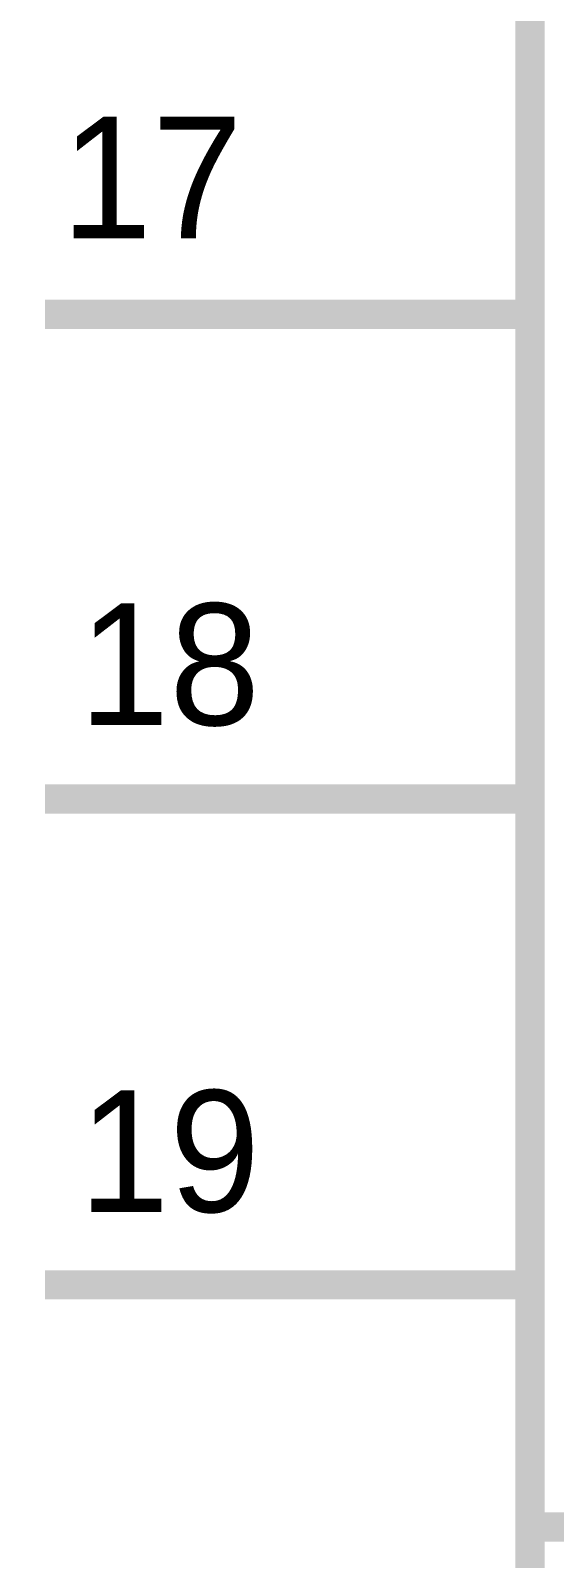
# Model space of a CAD drawing. Header units: inches. Extents: x 0 to 594, y 0 to 420.
# Drawn here: x 259.86 to 265.26, y 214.67 to 230.42 of the extents above; entities that cross this region are included whole.
import ezdxf

# ---------------------------------------------------------------- set-up
doc = ezdxf.new("R2010")
doc.units = ezdxf.units.IN
doc.layers.add('Sheet', color=255, linetype='Continuous')

msp = doc.modelspace()

# ---------------------------------------------------------------- linework, layer by layer
at = {"layer": 'Sheet'}
msp.add_lwpolyline([(265.004, 309.994, 0.3, 0.3, 0), (352.503, 309.994, 0.3, 0.3, 0), (352.503, 135.002, 0.3, 0.3, 0), (265.004, 135.002, 0.3, 0.3, 0), (265.004, 309.994, 0.3, 0.3, 0)], format="xyseb", close=True, dxfattribs=at)
for points in [[(265.004, 227.493, 0.3, 0.3, 0), (260.009, 227.493, 0.3, 0.3, 0)], [(265.004, 222.498, 0.3, 0.3, 0), (260.009, 222.498, 0.3, 0.3, 0)], [(265.004, 217.492, 0.3, 0.3, 0), (260.009, 217.492, 0.3, 0.3, 0)], [(265.004, 214.995, 0.3, 0.3, 0), (302.51, 214.995, 0.3, 0.3, 0)]]:
    msp.add_lwpolyline(points, format="xyseb", dxfattribs=at)

# ---------------------------------------------------------------- texts
for s, p in [('17', (260.177, 228.276)), ('18', (260.357, 223.259)), ('19', (260.357, 218.242))]:
    msp.add_text(s, height=1.2543, dxfattribs=at).set_placement(p)

doc.saveas('drawing.dxf')
